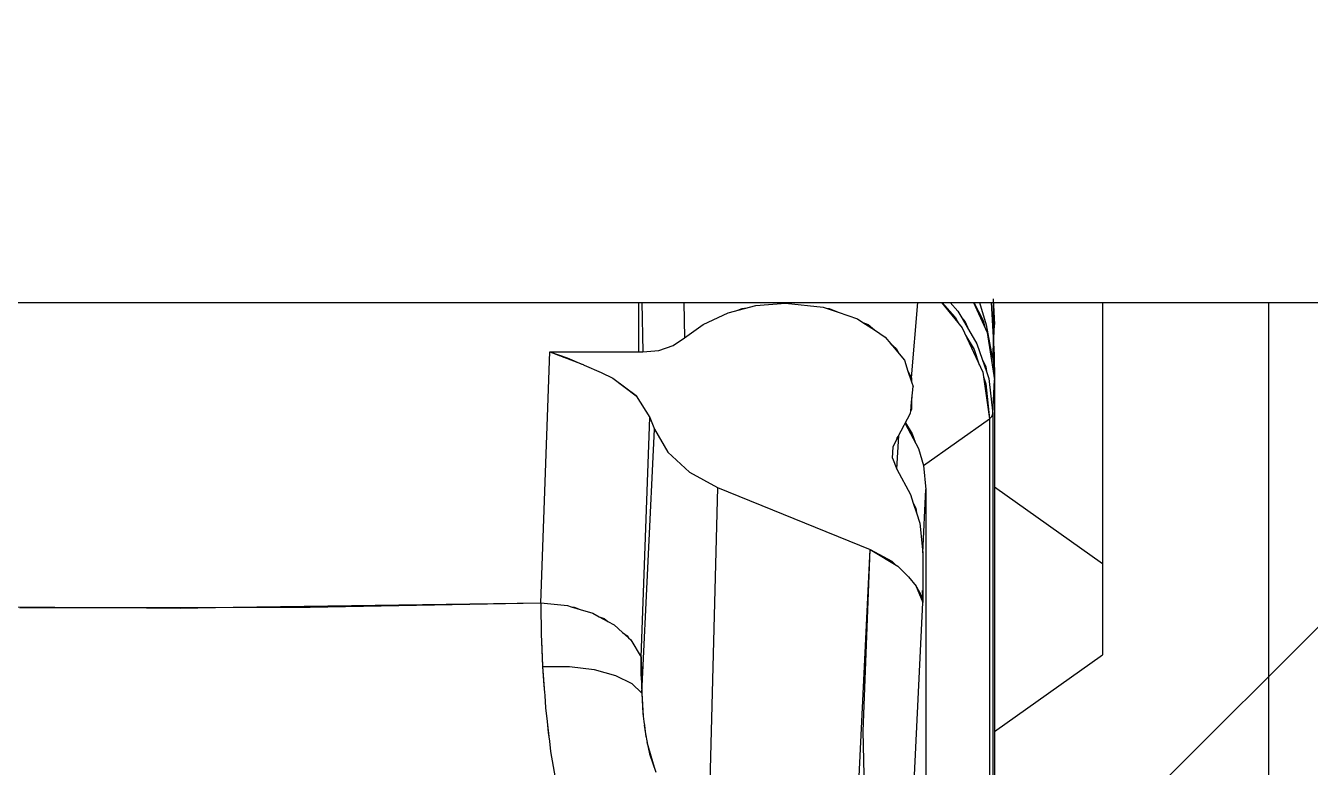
# Model space of a CAD drawing. Header units: millimetres. Extents: x 1084702 to 1166801, y 36632 to 124519.
# Drawn here: x 1102570.1 to 1102693.5, y 49745.7 to 49817 of the extents above; entities that cross this region are included whole.
import ezdxf

# ---------------------------------------------------------------- set-up
doc = ezdxf.new("R2010")
doc.units = ezdxf.units.MM
doc.header["$LTSCALE"] = 250
doc.layers.get('0').update_dxf_attribs({"color": 255})
doc.layers.add('%posline', color=240, linetype='Continuous')
doc.layers.add('%symbol', color=1, linetype='Continuous')
doc.styles.add('ROMANS', font='ROMANS.shx', dxfattribs={"height": 100})
doc.dimstyles.new('dott', dxfattribs={"dimscale": 100, "dimtxt": 150, "dimasz": 0.01, "dimexe": 0.5, "dimexo": 1, "dimgap": 1, "dimtad": 1, "dimdsep": 46, "dimtxsty": 'ROMANS', "dimcen": 1.5, "dimclrd": 1, "dimclre": 1, "dimclrt": 2, "dimazin": 2, "dimtfac": 1, "dimtmove": 2, "dimatfit": 3, "dimldrblk": 'DOT', "dimfxl": 1, "dimtvp": 100, "dimtolj": 1, "dimarcsym": 0})

# ---------------------------------------------------------------- blocks, each defined once
blk = doc.blocks.new('_Dot')
at = {"color": 0, "linetype": 'ByBlock', "lineweight": -2}
blk.add_line((-0.5, 0), (-1, 0), dxfattribs=at)
at = {"color": 0, "linetype": 'ByBlock', "const_width": 0.5}
blk.add_lwpolyline([(-0.25, 0, 1), (0.25, 0, 1)], format="xyb", close=True, dxfattribs=at)
blk = doc.blocks.new('GENERATOR-BORDE')
for p, q in [((-2180.86, -339.18), (-2180.73, -341.65)), ((-2371.62, -339.52), (-1799.18, -339.51)), ((-2214.91, -339.52), (-2214.91, -344.27)), ((-2214.59, -339.52), (-2214.49, -344.27)), ((-2210.58, -339.52), (-2210.49, -342.92)), ((-2208.71, -341.62), (-2206.32, -340.51)), ((-2206.32, -340.51), (-2203.64, -339.82)), ((-2205.39, -340.27), (-2204.97, -340.1)), ((-2204.97, -340.1), (-2204.5, -340.04)), ((-2203.64, -339.82), (-2200.8, -339.58)), ((-2200.8, -339.58), (-2197.19, -339.97)), ((-2197.19, -339.97), (-2196.88, -340.07)), ((-2196.88, -340.07), (-2195.74, -340.46)), ((-2196.88, -340.07), (-2196.59, -340.11)), ((-2196.59, -340.11), (-2195.74, -340.46)), ((-2195.74, -340.46), (-2193.89, -341.08)), ((-2188.69, -346.77), (-2188.07, -339.52)), ((-2185.81, -339.52), (-2183.82, -341.95)), ((-2185.74, -339.52), (-2184.5, -340.94)), ((-2184.99, -339.52), (-2184.24, -340.37)), ((-2184.24, -340.37), (-2183.87, -341)), ((-2182.75, -339.52), (-2181.41, -342.42)), ((-2182.71, -339.52), (-2181.81, -341.25)), ((-2170.33, -339.52), (-2170.33, -373.39)), ((-2154.39, -339.52), (-2154.39, -423.17)), ((-2210.49, -342.92), (-2208.71, -341.62)), ((-2210.49, -342.92), (-2208.71, -341.62)), ((-2208.71, -341.62), (-2208.71, -341.62)), ((-2208.71, -341.62), (-2208.7, -341.62)), ((-2193.89, -341.08), (-2193.36, -341.43)), ((-2193.36, -341.43), (-2192.24, -342.16)), ((-2193.36, -341.43), (-2192.86, -341.64)), ((-2192.86, -341.64), (-2192.24, -342.16)), ((-2184.5, -340.94), (-2184.14, -341.56)), ((-2183.87, -341), (-2183.55, -341.39)), ((-2183.87, -341), (-2183.22, -342.11)), ((-2183.55, -341.39), (-2183.22, -342.11)), ((-2181.81, -341.25), (-2181.64, -341.92)), ((-2180.89, -344.87), (-2180.73, -341.65)), ((-2211.6, -343.66), (-2210.49, -342.92)), ((-2211.6, -343.66), (-2210.49, -342.92)), ((-2192.24, -342.16), (-2191.21, -342.84)), ((-2191.21, -342.84), (-2190.67, -343.49)), ((-2183.82, -341.95), (-2181.85, -346.22)), ((-2183.49, -342.67), (-2182.68, -344.05)), ((-2183.22, -342.11), (-2182.4, -343.51)), ((-2181.41, -342.42), (-2180.73, -346.96)), ((-2224.31, -368.38), (-2223.43, -344.27)), ((-2224.31, -368.38), (-2223.43, -344.27)), ((-2223.43, -344.27), (-2214.91, -344.27)), ((-2223.43, -344.27), (-2221.78, -344.84)), ((-2223.43, -344.27), (-2220.5, -345.39)), ((-2223.43, -344.27), (-2214.91, -344.27)), ((-2214.91, -344.27), (-2214.49, -344.27)), ((-2214.91, -344.27), (-2214.49, -344.27)), ((-2214.49, -344.27), (-2212.98, -344.12)), ((-2214.49, -344.27), (-2212.98, -344.12)), ((-2212.98, -344.12), (-2211.6, -343.66)), ((-2212.98, -344.12), (-2211.6, -343.66)), ((-2190.67, -343.49), (-2189.88, -344.44)), ((-2190.67, -343.49), (-2190.15, -343.93)), ((-2190.15, -343.93), (-2189.88, -344.44)), ((-2182.68, -344.05), (-2182.18, -345.51)), ((-2182.4, -343.51), (-2181.9, -344.98)), ((-2181.26, -343.43), (-2180.85, -345.02)), ((-2222.7, -344.55), (-2222.63, -344.55)), ((-2222.7, -344.55), (-2222.63, -344.55)), ((-2222.53, -344.61), (-2222.43, -344.62)), ((-2222.14, -344.76), (-2221.92, -344.8)), ((-2221.78, -344.84), (-2220.36, -345.45)), ((-2220.34, -345.45), (-2220.25, -345.48)), ((-2220.25, -345.48), (-2220.21, -345.5)), ((-2220.2, -345.52), (-2220.14, -345.54)), ((-2220.14, -345.54), (-2218.51, -346.25)), ((-2189.88, -344.44), (-2189.37, -345.07)), ((-2189.37, -345.07), (-2189.03, -346.11)), ((-2181.9, -344.98), (-2181.56, -345.7)), ((-2181.9, -344.98), (-2181.5, -346.16)), ((-2180.85, -345.02), (-2180.73, -346.96)), ((-2218.51, -346.25), (-2217.39, -346.78)), ((-2218.51, -346.25), (-2217.39, -346.78)), ((-2217.39, -346.78), (-2215.16, -348.46)), ((-2217.39, -346.78), (-2215.14, -348.49)), ((-2189.03, -346.11), (-2188.69, -347.14)), ((-2189.03, -346.11), (-2188.69, -346.77)), ((-2188.69, -346.77), (-2188.69, -347.14)), ((-2181.85, -346.22), (-2181.19, -350.69)), ((-2181.78, -346.67), (-2181.56, -347.33)), ((-2181.56, -345.7), (-2181.5, -346.16)), ((-2181.5, -346.16), (-2181.27, -346.82)), ((-2188.69, -347.14), (-2188.54, -347.59)), ((-2188.69, -349.09), (-2188.54, -347.59)), ((-2181.56, -347.33), (-2181.19, -350.69)), ((-2181.27, -346.82), (-2180.89, -350.21)), ((-2180.89, -350.21), (-2180.73, -346.96)), ((-2180.89, -350.21), (-2180.73, -346.96)), ((-2180.73, -346.96), (-2180.73, -438.83)), ((-2180.73, -346.96), (-2180.73, -438.83)), ((-2215.16, -348.46), (-2215.15, -348.48)), ((-2215.14, -348.49), (-2213.82, -350.57)), ((-2188.77, -349.97), (-2188.69, -349.09)), ((-2188.69, -349.79), (-2188.62, -348.4)), ((-2188.69, -349.09), (-2188.69, -349.79)), ((-2189.96, -352.39), (-2188.79, -350.16)), ((-2188.79, -350.16), (-2188.77, -349.97)), ((-2188.77, -349.97), (-2188.69, -349.79)), ((-2181.19, -350.69), (-2180.98, -350.47)), ((-2180.98, -350.47), (-2180.89, -350.21)), ((-2180.89, -350.21), (-2180.89, -442.09)), ((-2180.89, -350.21), (-2180.89, -442.09)), ((-2214.66, -373.61), (-2213.82, -350.57)), ((-2214.66, -373.61), (-2213.82, -350.57)), ((-2214.59, -377.08), (-2213.39, -351.69)), ((-2214.59, -377.08), (-2213.39, -351.69)), ((-2213.82, -350.57), (-2213.39, -351.69)), ((-2213.82, -350.57), (-2213.39, -351.69)), ((-2213.39, -351.69), (-2212.09, -353.91)), ((-2213.39, -351.69), (-2212.09, -353.91)), ((-2189.31, -351.14), (-2188.02, -353.54)), ((-2189.28, -351.08), (-2188.63, -352.14)), ((-2187.54, -355.18), (-2181.19, -350.69)), ((-2187.54, -355.18), (-2181.19, -350.69)), ((-2181.19, -350.69), (-2181.19, -442.56)), ((-2181.19, -350.69), (-2181.19, -442.56)), ((-2190.46, -353.41), (-2189.96, -352.39)), ((-2190.46, -353.41), (-2189.96, -352.39)), ((-2190.09, -355.53), (-2189.92, -352.32)), ((-2190.09, -355.53), (-2189.92, -352.32)), ((-2190.09, -352.58), (-2189.96, -352.39)), ((-2189.96, -352.39), (-2189.95, -352.38)), ((-2188.63, -352.14), (-2188.34, -352.93)), ((-2212.09, -353.91), (-2210.02, -355.82)), ((-2212.09, -353.91), (-2210.02, -355.82)), ((-2190.51, -354.49), (-2190.45, -353.38)), ((-2190.51, -354.49), (-2190.46, -353.41)), ((-2188.02, -353.54), (-2187.54, -355.18)), ((-2190.51, -354.49), (-2190.09, -355.53)), ((-2190.51, -354.49), (-2190.09, -355.53)), ((-2187.54, -355.18), (-2187.31, -357.48)), ((-2187.54, -355.18), (-2187.31, -357.48)), ((-2210.02, -355.82), (-2207.32, -357.29)), ((-2210.02, -355.82), (-2207.32, -357.29)), ((-2190.09, -355.53), (-2188.78, -357.98)), ((-2207.32, -357.29), (-2192.66, -363.27)), ((-2207.32, -357.29), (-2192.66, -363.27)), ((-2187.61, -363.57), (-2187.31, -357.48)), ((-2187.61, -363.57), (-2187.31, -357.48)), ((-2187.31, -357.48), (-2187.31, -432.81)), ((-2187.31, -357.48), (-2187.31, -432.81)), ((-2180.73, -357.25), (-2170.33, -364.6)), ((-2188.78, -357.98), (-2188.52, -358.81)), ((-2188.52, -358.81), (-2188.22, -359.75)), ((-2188.52, -358.81), (-2188.29, -359.28)), ((-2188.29, -359.28), (-2188.22, -359.75)), ((-2188.22, -359.75), (-2187.9, -360.74)), ((-2187.9, -360.74), (-2187.61, -363.57)), ((-2193.78, -386.4), (-2192.66, -363.27)), ((-2192.66, -363.27), (-2190, -364.85)), ((-2192.66, -363.27), (-2190.59, -364.39)), ((-2192.05, -363.6), (-2192, -363.66)), ((-2187.61, -363.57), (-2187.61, -368.35)), ((-2187.61, -363.57), (-2187.61, -368.35)), ((-2190.86, -364.24), (-2190.84, -364.35)), ((-2190.76, -364.3), (-2190.71, -364.42)), ((-2190.59, -364.39), (-2190.27, -364.69)), ((-2190.46, -364.57), (-2190.46, -364.51)), ((-2190.46, -364.57), (-2190.46, -364.51)), ((-2190, -364.85), (-2188.98, -365.88)), ((-2188.98, -365.88), (-2188.25, -366.8)), ((-2188.25, -366.8), (-2188.25, -366.81)), ((-2188.25, -366.82), (-2188.22, -366.85)), ((-2188.24, -366.83), (-2187.61, -368.35)), ((-2188.22, -366.85), (-2187.77, -367.64)), ((-2187.77, -367.64), (-2187.61, -368.35)), ((-2187.67, -367.21), (-2187.61, -368.35)), ((-2291.49, -368.65), (-2265.46, -368.85)), ((-2274.37, -368.87), (-2265.46, -368.85)), ((-2265.46, -368.85), (-2253.85, -368.82)), ((-2265.46, -368.85), (-2258.97, -368.9)), ((-2258.97, -368.9), (-2253.85, -368.82)), ((-2253.85, -368.82), (-2224.31, -368.38)), ((-2253.85, -368.82), (-2246.48, -368.8)), ((-2246.48, -368.8), (-2224.31, -368.38)), ((-2224.31, -368.38), (-2221.73, -368.66)), ((-2224.31, -368.38), (-2224.26, -371.63)), ((-2221.73, -368.66), (-2221.38, -368.76)), ((-2221.38, -368.76), (-2220.53, -369.02)), ((-2221.38, -368.76), (-2221.1, -368.8)), ((-2221.1, -368.8), (-2220.53, -369.02)), ((-2220.53, -369.02), (-2219.32, -369.39)), ((-2188.78, -392.52), (-2187.61, -368.35)), ((-2188.78, -392.52), (-2187.61, -368.35)), ((-2219.32, -369.39), (-2218.7, -369.73)), ((-2218.7, -369.73), (-2217.87, -370.17)), ((-2218.7, -369.73), (-2218.23, -369.9)), ((-2218.23, -369.9), (-2217.87, -370.17)), ((-2217.87, -370.17), (-2217.25, -370.51)), ((-2217.25, -370.51), (-2216.45, -371.23)), ((-2216.45, -371.23), (-2215.89, -371.74)), ((-2216.45, -371.23), (-2216.01, -371.57)), ((-2224.26, -371.63), (-2224.24, -371.92)), ((-2224.24, -371.92), (-2224.24, -372.1)), ((-2224.24, -372.03), (-2224.13, -374.44)), ((-2224.24, -372.1), (-2224.13, -374.51)), ((-2216.01, -371.57), (-2215.89, -371.74)), ((-2215.89, -371.74), (-2215.66, -371.95)), ((-2215.66, -371.95), (-2214.66, -373.61)), ((-2214.67, -373.6), (-2214.66, -373.61)), ((-2214.67, -375.45), (-2214.66, -373.61)), ((-2214.66, -373.61), (-2214.59, -377.08)), ((-2180.73, -380.75), (-2170.33, -373.39)), ((-2224.13, -374.51), (-2221.56, -374.52)), ((-2224.13, -374.51), (-2223.95, -377.03)), ((-2224.13, -374.51), (-2221.56, -374.52)), ((-2224.13, -374.51), (-2224.02, -376.32)), ((-2221.56, -374.52), (-2219.18, -374.81)), ((-2221.56, -374.52), (-2219.18, -374.81)), ((-2219.18, -374.81), (-2217.14, -375.36)), ((-2219.18, -374.81), (-2217.14, -375.36)), ((-2224.04, -375.91), (-2224.03, -375.91)), ((-2224.04, -375.91), (-2224.03, -375.91)), ((-2224.02, -376.32), (-2223.92, -377.31)), ((-2217.14, -375.36), (-2215.57, -376.14)), ((-2217.14, -375.36), (-2215.57, -376.14)), ((-2215.57, -376.14), (-2214.59, -377.08)), ((-2215.57, -376.14), (-2214.59, -377.08)), ((-2214.67, -375.45), (-2214.59, -377.08)), ((-2223.93, -377.3), (-2223.85, -378.48)), ((-2214.59, -377.08), (-2214.46, -379.28)), ((-2214.59, -377.08), (-2214.49, -379.03)), ((-2223.85, -378.48), (-2223.7, -379.79)), ((-2223.69, -379.79), (-2223.6, -380.85)), ((-2223.69, -379.82), (-2223.49, -381.53)), ((-2214.49, -379.03), (-2214.37, -380.05)), ((-2214.39, -379.91), (-2214.21, -381.26)), ((-2214.36, -380.14), (-2214.26, -380.99)), ((-2223.6, -380.85), (-2223.47, -381.7)), ((-2214.26, -380.99), (-2214.1, -381.8)), ((-2223.48, -381.7), (-2223.36, -382.68)), ((-2214.11, -381.77), (-2213.43, -384.18)), ((-2214.09, -381.85), (-2213.87, -382.9)), ((-2223.36, -382.68), (-2222.76, -386.09)), ((-2213.87, -382.9), (-2213.27, -384.66))]:
    blk.add_line(p, q)
for points in [[(-2182.17, -339.52), (-2181.53, -341.67), (-2181.04, -344.27)], [(-2181.05, -339.52), (-2180.75, -344.56), (-2180.73, -346.96)], [(-2181.05, -339.52), (-2180.75, -344.56), (-2180.73, -346.96)], [(-2180.86, -339.52), (-2180.83, -343.39), (-2180.89, -344.87)], [(-2207.32, -357.29), (-2208.11, -386.87), (-2208.29, -390.76), (-2208.99, -393.84), (-2209.73, -396.11)], [(-2188.78, -392.52), (-2189.16, -390.72), (-2189.75, -389.58), (-2191.15, -388.03), (-2193.06, -386.76), (-2193.21, -386.32), (-2193.32, -380.71), (-2192.66, -363.27)]]:
    blk.add_lwpolyline(points)
blk = doc.blocks.new('BL_1-deck_B4_2')
blk.add_blockref('GENERATOR-BORDE', (87080.86, 18381.44))

msp = doc.modelspace()

# ---------------------------------------------------------------- hatches: boundary and pattern name
at = {"layer": '%symbol', "true_color": 0x939598}
h = msp.add_hatch(dxfattribs=at)
h.set_pattern_fill('ANSI31', color=252, scale=100)
h.paths.add_polyline_path([(1097892.6, 52632.31), (1097892.6, 43032.31), (1109392.6, 43032.31), (1109392.6, 52632.31)])

# ---------------------------------------------------------------- block references
msp.add_blockref('BL_1-deck_B4_2', (1017763.01, 31748.48))

# ---------------------------------------------------------------- leaders
at = {"layer": '%posline', "linetype": 'ByBlock'}
msp.add_leader([(1105977.01, 46518.41), (1099711.3, 53457.36)], dimstyle='dott', override={"dimasz": 2, "dimgap": 1, "dimtad": 0, "dimclrd": 256}, dxfattribs=at)

doc.saveas('drawing.dxf')
